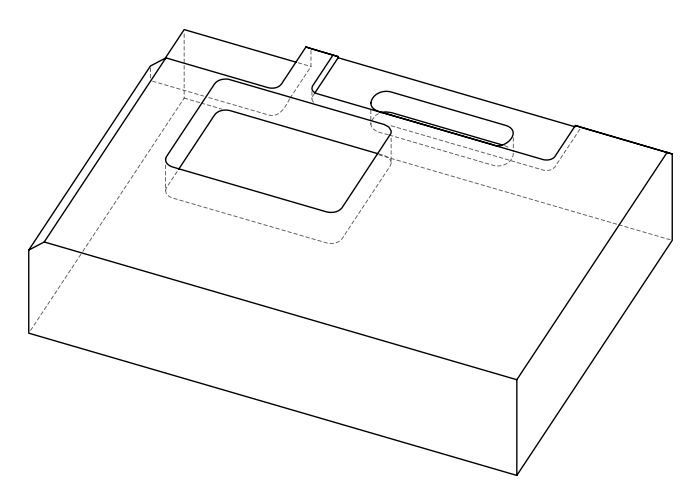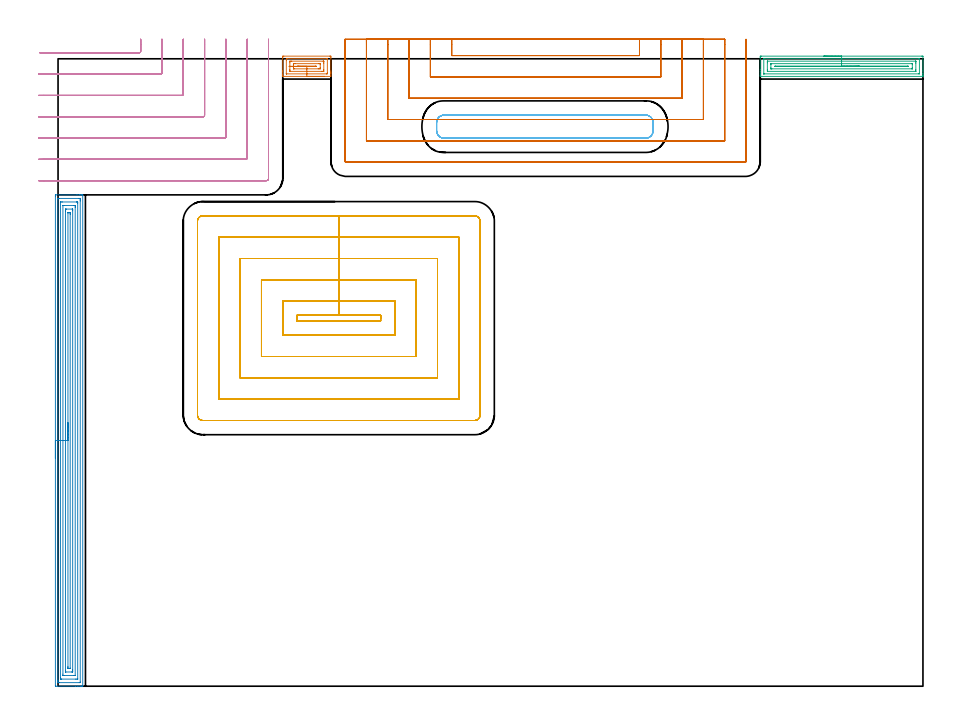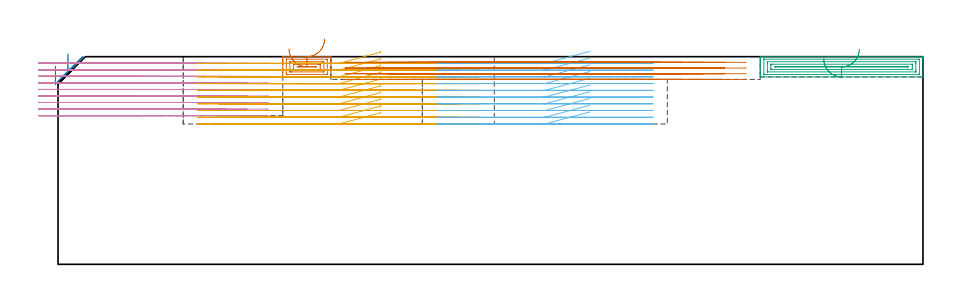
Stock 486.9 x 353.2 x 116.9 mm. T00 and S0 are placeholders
(PLAN: 7 operations, 1 tool changes, 109.1 min)
(1 AREA_MILL | FG_CHAMFER_SURFACE | UGT0205_001 | 1.24 min | 2584 mm3)
(2 AREA_MILL_1 | FG_CHAMFER_SURFACE_1 | UGT0205_001 | 13.53 min | 33675 mm3)
(3 AREA_MILL_2 | FG_CHAMFER_SURFACE_2 | UGT0205_001 | 3.82 min | 6357 mm3)
(4 MILL_CORNER_NOTCH_RECTANGULAR | CORNER_NOTCH_RECTANGULAR | NXT0201_012 | Follow Part, ap 4, ae 75% | 18.98 min | 319815 mm3)
(5 MILL_RECTANGULAR_POCKET | POCKET_RECTANGULAR_STRAIGHT | NXT0201_012 | Follow Part, ap 4, ae 75% | 39.82 min | 866896 mm3)
(6 MILL_RECTANGULAR_POCKET_1 | POCKET_RECTANGULAR_STRAIGHT_1 | NXT0201_012 | Follow Part, ap 4, ae 75% | 6.35 min | 146761 mm3)
(7 MILL_SLOT | SLOT_PARTIAL_RECTANGULAR | NXT0201_012 | Follow Part, ap 4, ae 75% | 25.36 min | 154065 mm3)
(TOOL UGT0205_001 | Chamfer Mill 20 x 3 x 45 deg. | D20 FL50 Z2)
(TOOL NXT0201_012 | ENDMILL 16mm [2P460-1600-NA 1630] | D16 FL38 Z6)
(OP 1 AREA_MILL)
G17 G21 G94 G90
T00 M6
G54
G17 G0 G90 X150.05 Y343.3 S1061 M3
G43 Z126.9 H0
G94 G1 X150.012 Z126.028 F250.
X149.898 Z125.163
X149.709 Z124.312
X149.447 Z123.48
X149.113 Z122.674
X148.71 Z121.9
X148.242 Z121.164
X147.71 Z120.472
X147.121 Z119.829
X146.478 Z119.239
X145.786 Z118.708
X145.05 Z118.24
X144.276 Z117.837
X143.47 Z117.503
X142.638 Z117.241
X141.786 Z117.052
X140.922 Z116.938
X140.05 Z116.9
X126.661
X126.51 Y343.306 Z116.893
X126.5 Y343.606 Z116.594
Y343.968 Z116.232
Y344.603 Z115.592
Y345.8 Z114.397
Y346.362 Z113.832
Y353.678 Z106.519
X126.505 Y354.277 Z105.921
X126.51 Y354.692 Z105.506
X126.682 Y354.696 Z105.502
X127.107 Y354.7 Z105.5
X152.993 Y354.699 Z105.501
X153.418 Y354.696 Z105.502
X153.59 Y354.692 Z105.506
X153.595 Y354.277 Z105.921
X153.6 Y353.678 Z106.519
Y346.362 Z113.832
Y345.8 Z114.397
Y345.482 Z114.714
Y344.92 Z115.276
Y344.603 Z115.592
Y343.605 Z116.594
X153.59 Y343.306 Z116.893
X153.439 Y343.3 Z116.9
X140.05
Y344.714 Z115.486
X128.779 Y344.715 Z115.485
X128.534 Y344.72 Z115.48
X128.511 Y344.721 Z115.479
X128.506 Y344.739 Z115.461
X128.502 Y344.768 Z115.432
X128.501 Y344.797 Z115.403
X128.5 Y344.989 Z115.211
X128.501 Y352.518 Z107.682
X128.503 Y352.901 Z107.299
X128.513 Y353.279 Z106.921
X128.893 Y353.284 Z106.916
X129.006 Y353.285 Z106.915
X151.321
X151.566 Y353.28 Z106.92
X151.589 Y353.279 Z106.921
X151.594 Y353.261 Z106.939
X151.598 Y353.232 Z106.968
X151.599 Y353.202 Z106.998
X151.6 Y353.01 Z107.19
X151.599 Y345.482 Z114.718
X151.597 Y345.098 Z115.102
X151.587 Y344.721 Z115.479
X151.207 Y344.716 Z115.484
X151.094 Y344.715 Z115.485
X140.05 Y344.714 Z115.486
Y346.128 Z114.072
X130.914 Y346.129 Z114.071
X130.678 Y346.13 Z114.07
X130.599 Y346.132 Z114.068
X130.538 Y346.135 Z114.065
X130.51 Y346.142 Z114.058
X130.507 Y346.187 Z114.013
X130.503 Y346.362 Z113.838
X130.5 Y346.536 Z113.664
Y347.241 Z112.959
Y350.934 Z109.266
X130.502 Y351.638 Z108.562
X130.504 Y351.809 Z108.391
X130.51 Y351.864 Z108.336
X130.56 Y351.867 Z108.333
X130.678 Y351.869 Z108.331
X131.334 Y351.871 Z108.329
X131.57
X149.186
X149.422 Y351.87 Z108.33
X149.501 Y351.868 Z108.332
X149.562 Y351.865 Z108.335
X149.59 Y351.858 Z108.342
X149.593 Y351.813 Z108.387
X149.597 Y351.638 Z108.562
X149.6 Y351.464 Z108.736
Y350.759 Z109.441
Y347.066 Z113.134
X149.598 Y346.362 Z113.838
X149.596 Y346.191 Z114.009
X149.59 Y346.136 Z114.064
X149.54 Y346.133 Z114.067
X149.422 Y346.131 Z114.069
X148.766 Y346.129 Z114.071
X148.53 Y346.128 Z114.072
X140.05
Y347.543 Z112.657
X133.048 Y347.544 Z112.656
X132.628 Y347.548 Z112.652
X132.537 Y347.55 Z112.65
X132.51 Y347.556 Z112.644
X132.507 Y347.6 Z112.6
X132.504 Y347.697 Z112.503
X132.5 Y348.084 Z112.116
Y349.879 Z110.321
X132.505 Y350.301 Z109.899
X132.509 Y350.406 Z109.794
X132.512 Y350.45 Z109.75
X132.574 Y350.452 Z109.748
X132.771 Y350.455 Z109.745
X133.356 Y350.457 Z109.743
X133.662
X146.744
X147.051 Y350.456 Z109.744
X147.472 Y350.452 Z109.748
X147.563 Y350.45 Z109.75
X147.59 Y350.444 Z109.756
X147.593 Y350.4 Z109.8
X147.596 Y350.303 Z109.897
X147.6 Y349.916 Z110.284
Y348.157 Z112.043
Y348.121 Z112.079
X147.595 Y347.699 Z112.501
X147.591 Y347.594 Z112.606
X147.588 Y347.55 Z112.65
X147.526 Y347.548 Z112.652
X147.329 Y347.545 Z112.655
X146.744 Y347.543 Z112.657
X146.438
X140.05
Y348.957 Z111.243
X136.077
X135.184 Y348.958 Z111.242
X135.141 Y348.959 Z111.241
X134.598 Y349. Z111.2
X135.099 Y349.041 Z111.159
X135.141 Y349.042 Z111.158
X144.916
X144.959 Y349.041 Z111.159
X145.501 Y349. Z111.2
X145.001 Y348.959 Z111.241
X144.959 Y348.958 Z111.242
X144.11 Y348.957 Z111.243
X140.05
X139.178 Z111.281
X138.313 Z111.395
X137.462 Z111.584
X136.63 Z111.846
X135.824 Z112.18
X135.05 Z112.583
X134.314 Z113.052
X133.622 Z113.583
X132.979 Z114.172
X132.39 Z114.815
X131.858 Z115.507
X131.39 Z116.243
X130.987 Z117.017
X130.653 Z117.823
X130.391 Z118.655
X130.202 Z119.507
X130.088 Z120.372
X130.05 Z121.243
G0 Z126.9
M5
M2
(OP 2 AREA_MILL_1)
G17 G21 G94 G90
T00 M6
G54
G17 G0 G90 X-1.5 Y128.3 S1061 M3
G43 Z126.9 H0
Z111.5
G94 G1 Y128.338 Z110.628 F250.
Y128.452 Z109.764
Y128.641 Z108.912
Y128.903 Z108.08
Y129.237 Z107.274
Y129.64 Z106.5
Y130.108 Z105.764
Y130.64 Z105.072
Y131.229 Z104.429
Y131.872 Z103.84
Y132.564 Z103.308
Y133.3 Z102.84
Y134.074 Z102.437
Y134.88 Z102.103
Y135.712 Z101.841
Y136.564 Z101.652
Y137.428 Z101.538
Y138.3 Z101.5
Y275.973
X-1.497 Y276.291 Z101.502
X-1.492 Y276.59 Z101.506
X-1.189 Y276.6 Z101.808
X10.652 Z113.647
X12.075 Z115.071
X12.433 Z115.428
X13.149 Z116.149
X13.436 Z116.436
X13.849 Y276.593 Z116.841
X13.897 Y276.59 Z116.888
X13.9 Y276.42 Z116.9
Y0.18
X13.897 Y0.01 Z116.888
X13.849 Y0.007 Z116.841
X13.436 Y0. Z116.435
X13.149 Z116.149
X12.433 Z115.428
X11.184 Z114.181
X9.762 Z112.757
X-1.19 Z101.808
X-1.492 Y0.01 Z101.506
X-1.499 Y0.311 Z101.499
Y0.327
X-1.5 Y138.3 Z101.5
X-0.086 Z102.914
X-0.085 Y274.292 Z102.915
X-0.083 Y274.398 Z102.917
X-0.077 Y274.59 Z102.923
X-0.033 Y274.592 Z102.967
X0.446 Y274.599 Z103.446
X11.542 Z114.542
X12.022 Y274.597 Z115.022
X12.433 Y274.59 Z115.433
X12.479 Y274.185 Z115.479
X12.482 Y274.136 Z115.482
X12.486 Y273.291 Z115.486
Y273.238
X12.485 Y2.309 Z115.485
X12.483 Y2.202 Z115.483
X12.477 Y2.01 Z115.477
X12.433 Y2.008 Z115.433
X11.954 Y2.001 Z114.954
X0.858 Z103.858
X0.378 Y2.003 Z103.378
X-0.033 Y2.01 Z102.967
X-0.079 Y2.415 Z102.921
X-0.082 Y2.464 Z102.918
X-0.086 Y3.309 Z102.914
Y3.362
Y138.3
X1.328 Z104.328
X1.329 Y272.502 Z104.329
X1.33 Y272.555 Z104.33
X1.332 Y272.58 Z104.332
X1.334 Y272.586 Z104.334
X1.345 Y272.59 Z104.345
X1.548 Y272.598 Z104.548
X1.748 Y272.599 Z104.748
X2.436 Y272.6 Z105.436
X10.45 Z113.45
X10.652 Y272.598 Z113.652
X10.854 Y272.595 Z113.854
X10.988 Y272.59 Z113.988
X11.065 Y272.579 Z114.065
X11.067 Y272.537 Z114.067
X11.069 Y272.397 Z114.069
X11.071 Y271.976 Z114.071
Y4.097
X11.07 Y4.045 Z114.07
X11.068 Y4.02 Z114.068
X11.066 Y4.014 Z114.066
X11.055 Y4.01 Z114.055
X10.852 Y4.002 Z113.852
X10.652 Y4.001 Z113.652
X9.963 Y4. Z112.963
X1.95 Z104.95
X1.748 Y4.002 Z104.748
X1.546 Y4.005 Z104.546
X1.412 Y4.01 Z104.412
X1.335 Y4.02 Z104.335
X1.333 Y4.063 Z104.333
X1.331 Y4.203 Z104.331
X1.329 Y4.624 Z104.329
X1.328 Y138.3 Z104.328
X2.743 Z105.743
Y270.504
X2.744 Y270.557 Z105.744
X2.747 Y270.584 Z105.747
X2.75 Y270.59 Z105.75
X2.758 Y270.593 Z105.758
X2.868 Y270.598 Z105.868
X3.088 Y270.599 Z106.088
X3.529 Y270.6 Z106.529
X8.871 Z111.871
X9.315 Y270.598 Z112.315
X9.533 Y270.594 Z112.533
X9.64 Y270.59 Z112.64
X9.651 Y270.582 Z112.651
X9.653 Y270.564 Z112.653
X9.655 Y270.525 Z112.655
X9.657 Y269.82 Z112.657
Y269.715
Y6.096
X9.656 Y6.043 Z112.656
X9.653 Y6.016 Z112.653
X9.65 Y6.01 Z112.65
X9.642 Y6.007 Z112.642
X9.532 Y6.003 Z112.532
X9.312 Y6.001 Z112.312
X8.871 Y6. Z111.871
X3.529 Z106.529
X3.085 Y6.002 Z106.085
X2.867 Y6.006 Z105.867
X2.76 Y6.01 Z105.76
X2.749 Y6.018 Z105.749
X2.747 Y6.036 Z105.747
X2.745 Y6.075 Z105.745
X2.743 Y6.78 Z105.743
Y138.3
X4.157 Z107.157
Y267.297
X4.158 Y267.927 Z107.158
X4.16 Y268.188 Z107.16
X4.164 Y268.453 Z107.164
X4.174 Y268.59 Z107.174
X4.252 Y268.593 Z107.252
X4.419 Y268.597 Z107.419
X4.64 Y268.6 Z107.64
X7.981 Y268.599 Z110.981
X8.205 Y268.596 Z111.205
X8.235 Y268.59 Z111.235
X8.238 Y268.584 Z111.238
X8.24 Y268.561 Z111.24
X8.243 Y267.927 Z111.243
Y267.664
Y9.303
X8.242 Y8.673 Z111.242
X8.24 Y8.412 Z111.24
X8.236 Y8.147 Z111.236
X8.226 Y8.01 Z111.226
X8.148 Y8.007 Z111.148
X7.981 Y8.003 Z110.981
X7.76 Y8. Z110.76
X4.419 Y8.001 Z107.419
X4.195 Y8.003 Z107.195
X4.164 Y8.01 Z107.164
X4.162 Y8.016 Z107.162
X4.16 Y8.039 Z107.16
X4.157 Y8.673 Z107.157
Y8.936
Y138.3
X5.571 Z108.571
X5.572 Y266.455 Z108.572
X5.573 Y266.534 Z108.573
X5.575 Y266.572 Z108.575
X5.577 Y266.585 Z108.577
X5.589 Y266.59 Z108.589
X5.744 Y266.597 Z108.744
X6.2 Y266.598 Z109.2
X6.635 Y266.597 Z109.635
X6.796 Y266.59 Z109.796
X6.822 Y266.578 Z109.822
X6.824 Y266.524 Z109.824
X6.827 Y266.404 Z109.827
X6.828 Y266.139 Z109.828
X6.829 Y265.508 Z109.829
X6.828 Y10.145 Z109.828
X6.827 Y10.066 Z109.827
X6.825 Y10.028 Z109.825
X6.823 Y10.015 Z109.823
X6.81 Y10.01 Z109.81
X6.656 Y10.003 Z109.656
X6.2 Y10.002 Z109.2
X5.765 Y10.003 Z108.765
X5.604 Y10.01 Z108.604
X5.578 Y10.022 Z108.578
X5.576 Y10.076 Z108.576
X5.573 Y10.196 Z108.573
X5.572 Y10.461 Z108.572
X5.571 Y11.092 Z108.571
Y138.3
Y139.172 Z108.609
Y140.036 Z108.723
Y140.888 Z108.912
Y141.72 Z109.174
Y142.526 Z109.508
Y143.3 Z109.911
Y144.036 Z110.38
Y144.728 Z110.911
Y145.371 Z111.5
Y145.96 Z112.143
Y146.492 Z112.835
Y146.96 Z113.571
Y147.363 Z114.345
Y147.697 Z115.151
Y147.959 Z115.983
Y148.148 Z116.835
Y148.262 Z117.7
Y148.3 Z118.571
G0 Z126.9
M5
M2
(OP 3 AREA_MILL_2)
G17 G21 G94 G90
T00 M6
G54
G17 G0 G90 X431.1 Y354.7 S1061 M3
G43 Z126.9 H0
Z115.5
G94 G1 X431.138 Z114.629 F250.
X431.252 Z113.764
X431.441 Z112.912
X431.703 Z112.08
X432.037 Z111.274
X432.44 Z110.5
X432.909 Z109.764
X433.44 Z109.072
X434.029 Z108.429
X434.672 Z107.84
X435.364 Z107.309
X436.1 Z106.84
X436.874 Z106.437
X437.68 Z106.103
X438.512 Z105.841
X439.364 Z105.652
X440.228 Z105.538
X441.1 Z105.5
X486.267
X486.735 Y354.696 Z105.502
X486.89 Y354.692 Z105.506
X486.9 Y354.534 Z105.664
Y346.362 Z113.833
Y344.967 Z115.229
Y344.603 Z115.592
Y343.873 Z116.327
Y343.651 Z116.549
X486.898 Y343.474 Z116.719
X486.89 Y343.302 Z116.889
X486.714 Y343.3 Z116.9
X395.486
X395.31 Y343.302 Z116.889
X395.302 Y343.474 Z116.719
X395.3 Y343.651 Z116.548
Y343.873 Z116.327
Y344.603 Z115.592
Y345.847 Z114.35
Y347.241 Z112.955
Y354.019 Z106.178
X395.303 Y354.277 Z105.921
X395.31 Y354.692 Z105.506
X395.506 Y354.696 Z105.502
X395.933 Y354.7 Z105.5
X441.1
Y353.286 Z106.914
X484.592
X484.849 Y353.284 Z106.916
X484.88 Y353.282 Z106.918
X484.889 Y353.279 Z106.921
X484.893 Y353.272 Z106.928
X484.898 Y353.235 Z106.965
X484.899 Y353.199 Z107.001
X484.9 Y352.983 Z107.217
X484.899 Y344.93 Z115.27
X484.895 Y344.819 Z115.381
X484.89 Y344.746 Z115.454
X484.885 Y344.721 Z115.479
X484.365 Y344.714 Z115.486
X397.608
X397.351 Y344.716 Z115.484
X397.32 Y344.718 Z115.482
X397.311 Y344.721 Z115.479
X397.308 Y344.728 Z115.472
X397.302 Y344.765 Z115.435
X397.301 Y344.801 Z115.399
X397.3 Y345.017 Z115.183
X397.301 Y353.07 Z107.13
X397.305 Y353.181 Z107.019
X397.31 Y353.254 Z106.946
X397.315 Y353.279 Z106.921
X397.835 Y353.285 Z106.915
X441.1 Y353.286 Z106.914
Y351.871 Z108.329
X482.769
X482.832 Y351.87 Z108.33
X482.873 Y351.867 Z108.333
X482.889 Y351.865 Z108.335
X482.891 Y351.844 Z108.356
X482.897 Y351.638 Z108.562
X482.9 Y351.432 Z108.768
Y350.759 Z109.441
Y347.034 Z113.166
X482.897 Y346.362 Z113.838
X482.894 Y346.161 Z114.039
X482.888 Y346.135 Z114.065
X482.866 Y346.133 Z114.067
X482.808 Y346.131 Z114.069
X482.69 Y346.129 Z114.071
X399.431
X399.368 Y346.13 Z114.07
X399.327 Y346.133 Z114.067
X399.311 Y346.135 Z114.065
X399.309 Y346.155 Z114.045
X399.303 Y346.362 Z113.838
X399.301 Y346.568 Z113.632
X399.3 Y347.241 Z112.959
Y350.965 Z109.235
X399.303 Y351.638 Z108.562
X399.306 Y351.839 Z108.361
X399.312 Y351.865 Z108.335
X399.334 Y351.867 Z108.333
X399.392 Y351.869 Z108.331
X399.51 Y351.871 Z108.329
X441.1
Y350.457 Z109.743
X480.75 Y350.456 Z109.744
X480.836 Y350.455 Z109.745
X480.874 Y350.452 Z109.748
X480.89 Y350.45 Z109.75
X480.892 Y350.428 Z109.772
X480.896 Y350.319 Z109.881
X480.9 Y349.88 Z110.32
Y348.121 Z112.079
X480.896 Y347.681 Z112.519
X480.892 Y347.572 Z112.628
X480.89 Y347.551 Z112.649
X480.86 Y347.548 Z112.652
X480.79 Y347.545 Z112.655
X480.593 Y347.543 Z112.657
X401.887
X401.45 Y347.544 Z112.656
X401.364 Y347.545 Z112.655
X401.326 Y347.548 Z112.652
X401.31 Y347.55 Z112.65
X401.308 Y347.572 Z112.628
X401.304 Y347.681 Z112.519
X401.3 Y348.12 Z112.08
Y349.879 Z110.321
X401.304 Y350.319 Z109.881
X401.308 Y350.428 Z109.772
X401.31 Y350.449 Z109.751
X401.34 Y350.452 Z109.748
X401.41 Y350.454 Z109.746
X401.607 Y350.457 Z109.743
X441.1
Y349.043 Z111.157
X478.174
X478.218 Y349.041 Z111.159
X478.795 Y349. Z111.2
X478.26 Y348.958 Z111.242
X478.218 Y348.957 Z111.243
X404.026
X403.982 Y348.959 Z111.241
X403.405 Y349. Z111.2
X403.94 Y349.042 Z111.158
X403.982 Y349.043 Z111.157
X441.1
X441.972 Z111.195
X442.837 Z111.309
X443.688 Z111.498
X444.52 Z111.76
X445.326 Z112.094
X446.1 Z112.497
X446.836 Z112.965
X447.528 Z113.496
X448.171 Z114.086
X448.76 Z114.729
X449.292 Z115.421
X449.76 Z116.157
X450.163 Z116.931
X450.497 Z117.737
X450.759 Z118.569
X450.948 Z119.42
X451.062 Z120.285
X451.1 Z121.157
G0 Z126.9
M5
M2
(OP 4 MILL_CORNER_NOTCH_RECTANGULAR)
G17 G21 G94 G90
T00 M6
G54
G17 G0 G90 X-10.242 Y356.6 S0 M3
G43 Z126.9 H1
Z113.211
G94 G1 X-7.242 F250.
X45.706 F500.
G3 X46.5 Y357.394 R0.8
G1 Y361.05
Y361.2
X46.506 Y364.2 F250.
G0 Z126.9
X-11. Y344.587
Z113.211
G1 X-8. Y344.599
G2 X-7.746 Y344.6 R60. F500.
G1 X57.706
G3 X58.5 Y345.394 R0.8
G1 Y361.05
Y361.2
X58.508 Y364.2 F250.
G0 Z126.9
X-11. Y332.583
Z113.211
G1 X-8. Y332.599
G2 X-7.746 Y332.6 R48. F500.
G1 X69.705
G3 X70.5 Y333.395 R0.8
G1 Y361.05
Y361.2
X70.51 Y364.2 F250.
G0 Z126.9
X-11. Y320.578
Z113.211
G1 X-8. Y320.599
G2 X-7.746 Y320.6 R36. F500.
G1 X81.705
G3 X82.5 Y321.395 R0.8
G1 Y361.05
Y361.2
X82.513 Y364.2 F250.
G0 Z126.9
X-11. Y308.567
Z113.211
G1 X-8. Y308.599
G2 X-7.746 Y308.6 R24. F500.
G1 X93.705
G3 X94.5 Y309.395 R0.8
G1 Y361.05
Y361.2
X94.519 Y364.2 F250.
G0 Z126.9
X-10.999 Y296.534
Z113.211
G1 X-8. Y296.597
G2 X-7.746 Y296.6 R12. F500.
G1 X105.705
G3 X106.5 Y297.395 R0.8
G1 Y361.05
X106.501 Y361.2
X106.538 Y364.2 F250.
G0 Z126.9
X-10.746 Y284.6
Z113.211
G1 X-7.746
X117.2 F500.
G3 X118.5 Y285.9 R1.3
G1 Y361.05
Y364.05 F250.
G0 Z126.9
X-10.242 Y356.6
Z109.522
G1 X-7.242
X45.706 F500.
G3 X46.5 Y357.394 R0.8
G1 Y361.2
Y364.2 F250.
G0 Z126.9
X-11. Y344.593
Z109.522
G1 X-8. Y344.6
X-7.872 F500.
X57.706
G3 X58.5 Y345.394 R0.8
G1 Y361.2
Y364.2 F250.
G0 Z126.9
X-11. Y332.592
Z109.522
G1 X-8. Y332.6
X-7.872 F500.
X69.706
G3 X70.5 Y333.394 R0.8
G1 Y361.2
Y364.2 F250.
G0 Z126.9
X-11. Y320.589
Z109.522
G1 X-8. Y320.6
X-7.872 F500.
X81.705
G3 X82.5 Y321.395 R0.8
G1 Y361.2
Y364.2 F250.
G0 Z126.9
X-11. Y308.584
Z109.522
G1 X-8. Y308.6
X-7.872 F500.
X93.705
G3 X94.5 Y309.395 R0.8
G1 Y361.2
Y364.2 F250.
G0 Z126.9
X-11. Y296.567
Z109.522
G1 X-8. Y296.599
X-7.872 Y296.6 F500.
X105.705
G3 X106.5 Y297.395 R0.8
G1 Y361.2
Y364.2 F250.
G0 Z126.9
X-10.872 Y284.6
Z109.522
G1 X-7.872
X117.2 F500.
G3 X118.5 Y285.9 R1.3
G1 Y361.2
Y364.2 F250.
G0 Z126.9
X-10.242 Y356.6
Z105.833
G1 X-7.242
X45.706 F500.
G3 X46.5 Y357.394 R0.8
G1 Y361.2
Y364.2 F250.
G0 Z126.9
X-11. Y344.6
Z105.833
G1 X-8.
X57.706 F500.
G3 X58.5 Y345.394 R0.8
G1 Y361.2
Y364.2 F250.
G0 Z126.9
X-11. Y332.6
Z105.833
G1 X-8.
X69.706 F500.
G3 X70.5 Y333.394 R0.8
G1 Y361.2
Y364.2 F250.
G0 Z126.9
X-11. Y320.6
Z105.833
G1 X-8.
X81.705 F500.
G3 X82.5 Y321.395 R0.8
G1 Y361.2
Y364.2 F250.
G0 Z126.9
X-11. Y308.6
Z105.833
G1 X-8.
X93.705 F500.
G3 X94.5 Y309.395 R0.8
G1 Y361.2
Y364.2 F250.
G0 Z126.9
X-11. Y296.6
Z105.833
G1 X-8.
X105.705 F500.
G3 X106.5 Y297.395 R0.8
G1 Y361.2
Y364.2 F250.
G0 Z126.9
X-11. Y284.6
Z105.833
G1 X-8.
X117.2 F500.
G3 X118.5 Y285.9 R1.3
G1 Y361.2
Y364.2 F250.
G0 Z126.9
X-10.242 Y356.6
Z102.144
G1 X-7.242
X45.706 F500.
G3 X46.5 Y357.394 R0.8
G1 Y361.2
Y364.2 F250.
G0 Z126.9
X-11. Y344.6
Z102.144
G1 X-8.
X57.706 F500.
G3 X58.5 Y345.394 R0.8
G1 Y361.2
Y364.2 F250.
G0 Z126.9
X-11. Y332.6
Z102.144
G1 X-8.
X69.706 F500.
G3 X70.5 Y333.394 R0.8
G1 Y361.2
Y364.2 F250.
G0 Z126.9
X-11. Y320.6
Z102.144
G1 X-8.
X81.705 F500.
G3 X82.5 Y321.395 R0.8
G1 Y361.2
Y364.2 F250.
G0 Z126.9
X-11. Y308.6
Z102.144
G1 X-8.
X93.705 F500.
G3 X94.5 Y309.395 R0.8
G1 Y361.2
Y364.2 F250.
G0 Z126.9
X-11. Y296.6
Z102.144
G1 X-8.
X105.705 F500.
G3 X106.5 Y297.395 R0.8
G1 Y361.2
Y364.2 F250.
G0 Z126.9
X-11. Y284.6
Z102.144
G1 X-8.
X117.2 F500.
G3 X118.5 Y285.9 R1.3
G1 Y361.2
Y364.2 F250.
G0 Z126.9
X-10.242 Y356.6
Z98.456
G1 X-7.242
X45.706 F500.
G3 X46.5 Y357.394 R0.8
G1 Y361.2
Y364.2 F250.
G0 Z126.9
X-11. Y344.6
Z98.456
G1 X-8.
X57.706 F500.
G3 X58.5 Y345.394 R0.8
G1 Y361.2
Y364.2 F250.
G0 Z126.9
X-11. Y332.6
Z98.456
G1 X-8.
X69.706 F500.
G3 X70.5 Y333.394 R0.8
G1 Y361.2
Y364.2 F250.
G0 Z126.9
X-11. Y320.6
Z98.456
G1 X-8.
X81.705 F500.
G3 X82.5 Y321.395 R0.8
G1 Y361.2
Y364.2 F250.
G0 Z126.9
X-11. Y308.6
Z98.456
G1 X-8.
X93.705 F500.
G3 X94.5 Y309.395 R0.8
G1 Y361.2
Y364.2 F250.
G0 Z126.9
X-11. Y296.6
Z98.456
G1 X-8.
X105.705 F500.
G3 X106.5 Y297.395 R0.8
G1 Y361.2
Y364.2 F250.
G0 Z126.9
X-11. Y284.6
Z98.456
G1 X-8.
X117.2 F500.
G3 X118.5 Y285.9 R1.3
G1 Y361.2
Y364.2 F250.
G0 Z126.9
X-10.242 Y356.6
Z94.767
G1 X-7.242
X45.706 F500.
G3 X46.5 Y357.394 R0.8
G1 Y361.2
Y364.2 F250.
G0 Z126.9
X-11. Y344.6
Z94.767
G1 X-8.
X57.706 F500.
G3 X58.5 Y345.394 R0.8
G1 Y361.2
Y364.2 F250.
G0 Z126.9
X-11. Y332.6
Z94.767
G1 X-8.
X69.706 F500.
G3 X70.5 Y333.394 R0.8
G1 Y361.2
Y364.2 F250.
G0 Z126.9
X-11. Y320.6
Z94.767
G1 X-8.
X81.705 F500.
G3 X82.5 Y321.395 R0.8
G1 Y361.2
Y364.2 F250.
G0 Z126.9
X-11. Y308.6
Z94.767
G1 X-8.
X93.705 F500.
G3 X94.5 Y309.395 R0.8
G1 Y361.2
Y364.2 F250.
G0 Z126.9
X-11. Y296.6
Z94.767
G1 X-8.
X105.705 F500.
G3 X106.5 Y297.395 R0.8
G1 Y361.2
Y364.2 F250.
G0 Z126.9
X-11. Y284.6
Z94.767
G1 X-8.
X117.2 F500.
G3 X118.5 Y285.9 R1.3
G1 Y361.2
Y364.2 F250.
G0 Z126.9
X-10.242 Y356.6
Z91.078
G1 X-7.242
X45.706 F500.
G3 X46.5 Y357.394 R0.8
G1 Y361.2
Y364.2 F250.
G0 Z126.9
X-11. Y344.6
Z91.078
G1 X-8.
X57.706 F500.
G3 X58.5 Y345.394 R0.8
G1 Y361.2
Y364.2 F250.
G0 Z126.9
X-11. Y332.6
Z91.078
G1 X-8.
X69.706 F500.
G3 X70.5 Y333.394 R0.8
G1 Y361.2
Y364.2 F250.
G0 Z126.9
X-11. Y320.6
Z91.078
G1 X-8.
X81.705 F500.
G3 X82.5 Y321.395 R0.8
G1 Y361.2
Y364.2 F250.
G0 Z126.9
X-11. Y308.6
Z91.078
G1 X-8.
X93.705 F500.
G3 X94.5 Y309.395 R0.8
G1 Y361.2
Y364.2 F250.
G0 Z126.9
X-11. Y296.6
Z91.078
G1 X-8.
X105.705 F500.
G3 X106.5 Y297.395 R0.8
G1 Y361.2
Y364.2 F250.
G0 Z126.9
X-11. Y284.6
Z91.078
G1 X-8.
X117.2 F500.
G3 X118.5 Y285.9 R1.3
G1 Y361.2
Y364.2 F250.
G0 Z126.9
X-10.242 Y356.6
Z87.389
G1 X-7.242
X45.706 F500.
G3 X46.5 Y357.394 R0.8
G1 Y361.2
Y364.2 F250.
G0 Z126.9
X-11. Y344.6
Z87.389
G1 X-8.
X57.706 F500.
G3 X58.5 Y345.394 R0.8
G1 Y361.2
Y364.2 F250.
G0 Z126.9
X-11. Y332.6
Z87.389
G1 X-8.
X69.706 F500.
G3 X70.5 Y333.394 R0.8
G1 Y361.2
Y364.2 F250.
G0 Z126.9
X-11. Y320.6
Z87.389
G1 X-8.
X81.705 F500.
G3 X82.5 Y321.395 R0.8
G1 Y361.2
Y364.2 F250.
G0 Z126.9
X-11. Y308.6
Z87.389
G1 X-8.
X93.705 F500.
G3 X94.5 Y309.395 R0.8
G1 Y361.2
Y364.2 F250.
G0 Z126.9
X-11. Y296.6
Z87.389
G1 X-8.
X105.705 F500.
G3 X106.5 Y297.395 R0.8
G1 Y361.2
Y364.2 F250.
G0 Z126.9
X-11. Y284.6
Z87.389
G1 X-8.
X117.2 F500.
G3 X118.5 Y285.9 R1.3
G1 Y361.2
Y364.2 F250.
G0 Z126.9
X-10.242 Y356.6
Z83.7
G1 X-7.242
X45.706 F500.
G3 X46.5 Y357.394 R0.8
G1 Y361.2
Y364.2 F250.
G0 Z126.9
X-11. Y344.6
Z83.7
G1 X-8.
X57.706 F500.
G3 X58.5 Y345.394 R0.8
G1 Y361.2
Y364.2 F250.
G0 Z126.9
X-11. Y332.6
Z83.7
G1 X-8.
X69.706 F500.
G3 X70.5 Y333.394 R0.8
G1 Y361.2
Y364.2 F250.
G0 Z126.9
X-11. Y320.6
Z83.7
G1 X-8.
X81.705 F500.
G3 X82.5 Y321.395 R0.8
G1 Y361.2
Y364.2 F250.
G0 Z126.9
X-11. Y308.6
Z83.7
G1 X-8.
X93.705 F500.
G3 X94.5 Y309.395 R0.8
G1 Y361.2
Y364.2 F250.
G0 Z126.9
X-11. Y296.6
Z83.7
G1 X-8.
X105.705 F500.
G3 X106.5 Y297.395 R0.8
G1 Y361.2
Y364.2 F250.
G0 Z126.9
X-11. Y284.6
Z83.7
G1 X-8.
X117.2 F500.
G3 X118.5 Y285.9 R1.3
G1 Y361.2
Y364.2 F250.
G0 Z126.9
M5
M2
(OP 5 MILL_RECTANGULAR_POCKET)
G17 G21 G94 G90
T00 M6
G54
G17 G0 G90 X181.6 Y207.009 S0 M3
G43 Z126.9 H1
Z119.9
G94 G1 Y208.8 Z119.42 F250.
X158.05 Z113.11
X134.5 F500.
Y205.6
X181.6
Y208.8
X158.05
Y216.8
X126.5
Y197.6
X189.6
Y216.8
X158.05
Y228.8
X114.5
Y185.6
X201.6
Y228.8
X158.05
Y240.8
X102.5
Y173.6
X213.6
Y240.8
X158.05
Y252.8
X90.5
Y161.6
X225.6
Y252.8
X158.05
Y264.8
X81.5
G3 X78.5 Y261.8 R3.
G1 Y152.6
G3 X81.5 Y149.6 R3.
G1 X234.6
G3 X237.6 Y152.6 R3.
G1 Y261.8
G3 X234.6 Y264.8 R3.
G1 X158.05
X157.05
G0 X181.6 Y207.009 Z116.11
G1 Y208.8 Z115.63 F250.
X158.05 Z109.32
X134.5 F500.
Y205.6
X181.6
Y208.8
X158.05
Y216.8
X126.5
Y197.6
X189.6
Y216.8
X158.05
Y228.8
X114.5
Y185.6
X201.6
Y228.8
X158.05
Y240.8
X102.5
Y173.6
X213.6
Y240.8
X158.05
Y252.8
X90.5
Y161.6
X225.6
Y252.8
X158.05
Y264.8
X81.5
G3 X78.5 Y261.8 R3.
G1 Y152.6
G3 X81.5 Y149.6 R3.
G1 X234.6
G3 X237.6 Y152.6 R3.
G1 Y261.8
G3 X234.6 Y264.8 R3.
G1 X158.05
X157.05
G0 X181.6 Y207.009 Z112.32
G1 Y208.8 Z111.84 F250.
X158.05 Z105.53
X134.5 F500.
Y205.6
X181.6
Y208.8
X158.05
Y216.8
X126.5
Y197.6
X189.6
Y216.8
X158.05
Y228.8
X114.5
Y185.6
X201.6
Y228.8
X158.05
Y240.8
X102.5
Y173.6
X213.6
Y240.8
X158.05
Y252.8
X90.5
Y161.6
X225.6
Y252.8
X158.05
Y264.8
X81.5
G3 X78.5 Y261.8 R3.
G1 Y152.6
G3 X81.5 Y149.6 R3.
G1 X234.6
G3 X237.6 Y152.6 R3.
G1 Y261.8
G3 X234.6 Y264.8 R3.
G1 X158.05
X157.05
G0 X181.6 Y207.009 Z108.53
G1 Y208.8 Z108.05 F250.
X158.05 Z101.74
X134.5 F500.
Y205.6
X181.6
Y208.8
X158.05
Y216.8
X126.5
Y197.6
X189.6
Y216.8
X158.05
Y228.8
X114.5
Y185.6
X201.6
Y228.8
X158.05
Y240.8
X102.5
Y173.6
X213.6
Y240.8
X158.05
Y252.8
X90.5
Y161.6
X225.6
Y252.8
X158.05
Y264.8
X81.5
G3 X78.5 Y261.8 R3.
G1 Y152.6
G3 X81.5 Y149.6 R3.
G1 X234.6
G3 X237.6 Y152.6 R3.
G1 Y261.8
G3 X234.6 Y264.8 R3.
G1 X158.05
X157.05
G0 X181.6 Y207.009 Z104.74
G1 Y208.8 Z104.26 F250.
X158.05 Z97.95
X134.5 F500.
Y205.6
X181.6
Y208.8
X158.05
Y216.8
X126.5
Y197.6
X189.6
Y216.8
X158.05
Y228.8
X114.5
Y185.6
X201.6
Y228.8
X158.05
Y240.8
X102.5
Y173.6
X213.6
Y240.8
X158.05
Y252.8
X90.5
Y161.6
X225.6
Y252.8
X158.05
Y264.8
X81.5
G3 X78.5 Y261.8 R3.
G1 Y152.6
G3 X81.5 Y149.6 R3.
G1 X234.6
G3 X237.6 Y152.6 R3.
G1 Y261.8
G3 X234.6 Y264.8 R3.
G1 X158.05
X157.05
G0 X181.6 Y207.009 Z100.95
G1 Y208.8 Z100.47 F250.
X158.05 Z94.16
X134.5 F500.
Y205.6
X181.6
Y208.8
X158.05
Y216.8
X126.5
Y197.6
X189.6
Y216.8
X158.05
Y228.8
X114.5
Y185.6
X201.6
Y228.8
X158.05
Y240.8
X102.5
Y173.6
X213.6
Y240.8
X158.05
Y252.8
X90.5
Y161.6
X225.6
Y252.8
X158.05
Y264.8
X81.5
G3 X78.5 Y261.8 R3.
G1 Y152.6
G3 X81.5 Y149.6 R3.
G1 X234.6
G3 X237.6 Y152.6 R3.
G1 Y261.8
G3 X234.6 Y264.8 R3.
G1 X158.05
X157.05
G0 X181.6 Y207.009 Z97.16
G1 Y208.8 Z96.68 F250.
X158.05 Z90.37
X134.5 F500.
Y205.6
X181.6
Y208.8
X158.05
Y216.8
X126.5
Y197.6
X189.6
Y216.8
X158.05
Y228.8
X114.5
Y185.6
X201.6
Y228.8
X158.05
Y240.8
X102.5
Y173.6
X213.6
Y240.8
X158.05
Y252.8
X90.5
Y161.6
X225.6
Y252.8
X158.05
Y264.8
X81.5
G3 X78.5 Y261.8 R3.
G1 Y152.6
G3 X81.5 Y149.6 R3.
G1 X234.6
G3 X237.6 Y152.6 R3.
G1 Y261.8
G3 X234.6 Y264.8 R3.
G1 X158.05
X157.05
G0 X181.6 Y207.009 Z93.37
G1 Y208.8 Z92.89 F250.
X158.05 Z86.58
X134.5 F500.
Y205.6
X181.6
Y208.8
X158.05
Y216.8
X126.5
Y197.6
X189.6
Y216.8
X158.05
Y228.8
X114.5
Y185.6
X201.6
Y228.8
X158.05
Y240.8
X102.5
Y173.6
X213.6
Y240.8
X158.05
Y252.8
X90.5
Y161.6
X225.6
Y252.8
X158.05
Y264.8
X81.5
G3 X78.5 Y261.8 R3.
G1 Y152.6
G3 X81.5 Y149.6 R3.
G1 X234.6
G3 X237.6 Y152.6 R3.
G1 Y261.8
G3 X234.6 Y264.8 R3.
G1 X158.05
X157.05
G0 X181.6 Y207.009 Z89.58
G1 Y208.8 Z89.1 F250.
X158.05 Z82.79
X134.5 F500.
Y205.6
X181.6
Y208.8
X158.05
Y216.8
X126.5
Y197.6
X189.6
Y216.8
X158.05
Y228.8
X114.5
Y185.6
X201.6
Y228.8
X158.05
Y240.8
X102.5
Y173.6
X213.6
Y240.8
X158.05
Y252.8
X90.5
Y161.6
X225.6
Y252.8
X158.05
Y264.8
X81.5
G3 X78.5 Y261.8 R3.
G1 Y152.6
G3 X81.5 Y149.6 R3.
G1 X234.6
G3 X237.6 Y152.6 R3.
G1 Y261.8
G3 X234.6 Y264.8 R3.
G1 X158.05
X157.05
G0 X181.6 Y207.009 Z85.79
G1 Y208.8 Z85.31 F250.
X158.05 Z79.
X134.5 F500.
Y205.6
X181.6
Y208.8
X158.05
Y216.8
X126.5
Y197.6
X189.6
Y216.8
X158.05
Y228.8
X114.5
Y185.6
X201.6
Y228.8
X158.05
Y240.8
X102.5
Y173.6
X213.6
Y240.8
X158.05
Y252.8
X90.5
Y161.6
X225.6
Y252.8
X158.05
Y264.8
X81.5
G3 X78.5 Y261.8 R3.
G1 Y152.6
G3 X81.5 Y149.6 R3.
G1 X234.6
G3 X237.6 Y152.6 R3.
G1 Y261.8
G3 X234.6 Y264.8 R3.
G1 X158.05
X157.05
G0 Z126.9
M5
M2
(OP 6 MILL_RECTANGULAR_POCKET_1)
G17 G21 G94 G90
T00 M6
G54
G17 G0 G90 X299.391 Y321.5 S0 M3
G43 Z126.9 H1
Z119.9
G94 G1 X274.05 Z113.11 F250.
X217.3 F500.
G3 X213.1 Y317.3 R4.2
G1 Y312.7
G3 X217.3 Y308.5 R4.2
G1 X330.8
G3 X335. Y312.7 R4.2
G1 Y317.3
G3 X330.8 Y321.5 R4.2
G1 X274.05
X273.05
G0 X299.391 Z116.11
G1 X274.05 Z109.32 F250.
X217.3 F500.
G3 X213.1 Y317.3 R4.2
G1 Y312.7
G3 X217.3 Y308.5 R4.2
G1 X330.8
G3 X335. Y312.7 R4.2
G1 Y317.3
G3 X330.8 Y321.5 R4.2
G1 X274.05
X273.05
G0 X299.391 Z112.32
G1 X274.05 Z105.53 F250.
X217.3 F500.
G3 X213.1 Y317.3 R4.2
G1 Y312.7
G3 X217.3 Y308.5 R4.2
G1 X330.8
G3 X335. Y312.7 R4.2
G1 Y317.3
G3 X330.8 Y321.5 R4.2
G1 X274.05
X273.05
G0 X299.391 Z108.53
G1 X274.05 Z101.74 F250.
X217.3 F500.
G3 X213.1 Y317.3 R4.2
G1 Y312.7
G3 X217.3 Y308.5 R4.2
G1 X330.8
G3 X335. Y312.7 R4.2
G1 Y317.3
G3 X330.8 Y321.5 R4.2
G1 X274.05
X273.05
G0 X299.391 Z104.74
G1 X274.05 Z97.95 F250.
X217.3 F500.
G3 X213.1 Y317.3 R4.2
G1 Y312.7
G3 X217.3 Y308.5 R4.2
G1 X330.8
G3 X335. Y312.7 R4.2
G1 Y317.3
G3 X330.8 Y321.5 R4.2
G1 X274.05
X273.05
G0 X299.391 Z100.95
G1 X274.05 Z94.16 F250.
X217.3 F500.
G3 X213.1 Y317.3 R4.2
G1 Y312.7
G3 X217.3 Y308.5 R4.2
G1 X330.8
G3 X335. Y312.7 R4.2
G1 Y317.3
G3 X330.8 Y321.5 R4.2
G1 X274.05
X273.05
G0 X299.391 Z97.16
G1 X274.05 Z90.37 F250.
X217.3 F500.
G3 X213.1 Y317.3 R4.2
G1 Y312.7
G3 X217.3 Y308.5 R4.2
G1 X330.8
G3 X335. Y312.7 R4.2
G1 Y317.3
G3 X330.8 Y321.5 R4.2
G1 X274.05
X273.05
G0 X299.391 Z93.37
G1 X274.05 Z86.58 F250.
X217.3 F500.
G3 X213.1 Y317.3 R4.2
G1 Y312.7
G3 X217.3 Y308.5 R4.2
G1 X330.8
G3 X335. Y312.7 R4.2
G1 Y317.3
G3 X330.8 Y321.5 R4.2
G1 X274.05
X273.05
G0 X299.391 Z89.58
G1 X274.05 Z82.79 F250.
X217.3 F500.
G3 X213.1 Y317.3 R4.2
G1 Y312.7
G3 X217.3 Y308.5 R4.2
G1 X330.8
G3 X335. Y312.7 R4.2
G1 Y317.3
G3 X330.8 Y321.5 R4.2
G1 X274.05
X273.05
G0 X299.391 Z85.79
G1 X274.05 Z79. F250.
X217.3 F500.
G3 X213.1 Y317.3 R4.2
G1 Y312.7
G3 X217.3 Y308.5 R4.2
G1 X330.8
G3 X335. Y312.7 R4.2
G1 Y317.3
G3 X330.8 Y321.5 R4.2
G1 X274.05
X273.05
G0 Z126.9
M5
M2
(OP 7 MILL_SLOT)
G17 G21 G94 G90
T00 M6
G54
G17 G0 G90 X221.592 Y364.2 S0 M3
G43 Z126.9 H1
Z113.7
G94 G1 X221.6 Y361.2 F250.
Y361.041 F500.
Y355.
X327.3
Y361.038
Y361.2
X327.308 Y364.2 F250.
X209.59
X209.6 Y361.2
Y361.041 F500.
Y343.
X339.3
Y361.038
Y361.2
X339.31 Y364.2 F250.
X197.586
X197.6 Y361.2
Y361.041 F500.
Y331.
X351.3
Y361.038
Y361.2
X351.314 Y364.2 F250.
X185.58
X185.599 Y361.2
X185.6 Y361.041 F500.
Y319.
X213.46
X216.46 F250.
X331.64 F500.
X334.64 F250.
X363.3 F500.
Y361.038
X363.301 Y361.2
X363.321 Y364.2 F250.
X173.559
X173.599 Y361.2
X173.6 Y361.041 F500.
Y307.
X375.3
Y361.038
X375.301 Y361.2
X375.342 Y364.2 F250.
X161.6 Y364.041
Y361.041
Y295.4 F500.
G3 X162. Y295. R0.4
G1 X386.9
G3 X387.3 Y295.4 R0.4
G1 Y361.038
Y364.038 F250.
G0 X221.6 Y364.2 Z110.5
G1 Y361.2
Y355. F500.
X327.3
Y361.2
Y364.2 F250.
X209.6
Y361.2
Y343. F500.
X339.3
Y361.2
Y364.2 F250.
X197.6
Y361.2
Y331. F500.
X351.3
Y361.2
Y364.2 F250.
X185.6
Y361.2
Y319. F500.
X213.46
X216.46 F250.
X331.64 F500.
X334.64 F250.
X363.3 F500.
Y361.2
Y364.2 F250.
X173.6
Y361.2
Y307. F500.
X375.3
Y361.2
Y364.2 F250.
X161.6
Y361.2
Y295.4 F500.
G3 X162. Y295. R0.4
G1 X386.9
G3 X387.3 Y295.4 R0.4
G1 Y361.2
Y364.2 F250.
G0 X221.6 Z107.3
G1 Y361.2
Y355. F500.
X327.3
Y361.2
Y364.2 F250.
X209.6
Y361.2
Y343. F500.
X339.3
Y361.2
Y364.2 F250.
X197.6
Y361.2
Y331. F500.
X351.3
Y361.2
Y364.2 F250.
X185.6
Y361.2
Y319. F500.
X213.46
X216.46 F250.
X331.64 F500.
X334.64 F250.
X363.3 F500.
Y361.2
Y364.2 F250.
X173.6
Y361.2
Y307. F500.
X375.3
Y361.2
Y364.2 F250.
X161.6
Y361.2
Y295.4 F500.
G3 X162. Y295. R0.4
G1 X386.9
G3 X387.3 Y295.4 R0.4
G1 Y361.2
Y364.2 F250.
G0 X221.6 Z104.1
G1 Y361.2
Y355. F500.
X327.3
Y361.2
Y364.2 F250.
X209.6
Y361.2
Y343. F500.
X339.3
Y361.2
Y364.2 F250.
X197.6
Y361.2
Y331. F500.
X351.3
Y361.2
Y364.2 F250.
X185.6
Y361.2
Y319. F500.
X213.46
X216.46 F250.
X331.64 F500.
X334.64 F250.
X363.3 F500.
Y361.2
Y364.2 F250.
X173.6
Y361.2
Y307. F500.
X375.3
Y361.2
Y364.2 F250.
X161.6
Y361.2
Y295.4 F500.
G3 X162. Y295. R0.4
G1 X386.9
G3 X387.3 Y295.4 R0.4
G1 Y361.2
Y364.2 F250.
G0 Z126.9
M5
M2
